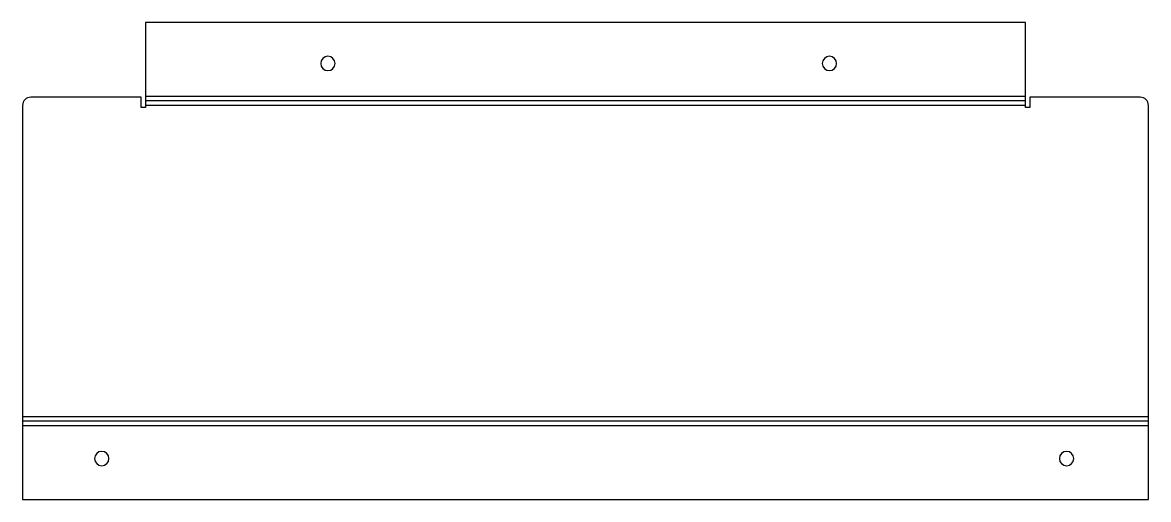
# Model space of a CAD drawing. Header units: millimetres. Extents: x 0 to 275, y 0 to 117.
import ezdxf

# ---------------------------------------------------------------- set-up
doc = ezdxf.new("R2010")
doc.units = ezdxf.units.MM

msp = doc.modelspace()

# ---------------------------------------------------------------- linework, layer by layer
at = {"layer": 'BEND'}
for p, q in [((245, 97.39), (30, 97.39)), ((275, 19.13), (0, 19.13))]:
    msp.add_line(p, q, dxfattribs=at)
at = {"layer": 'BEND_EXTENT'}
for p, q in [((30, 98.52), (245, 98.52)), ((245, 96.26), (30, 96.26)), ((0, 20.26), (275, 20.26)), ((275, 18), (0, 18))]:
    msp.add_line(p, q, dxfattribs=at)
at = {"layer": 'INTERIOR_PROFILES', "extrusion": (0, 0, -1)}
for centre in [(-74.58, 106.52), (-197.09, 106.52), (-19.36, 10), (-255, 10)]:
    msp.add_circle(centre, 1.75, dxfattribs=at)
at = {"layer": 'OUTER_PROFILES'}
msp.add_lwpolyline([(2, 98.26, 0.414214), (0, 96.26), (0, 0), (275, 0), (275, 96.26, 0.414214), (273, 98.26), (246, 98.26), (246, 95.76), (245, 95.76), (245, 116.52), (30, 116.52), (30, 95.76), (29, 95.76), (29, 98.26)], format="xyb", close=True, dxfattribs=at)

doc.saveas('drawing.dxf')
